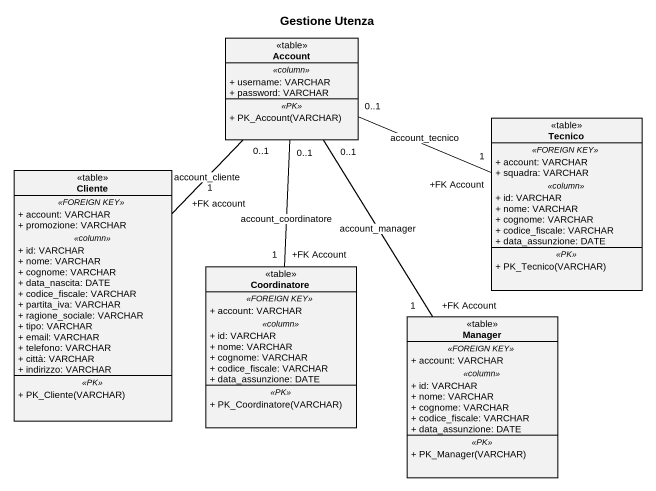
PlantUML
@startuml
title Gestione Utenza
hide circle
hide empty members
skinparam classAttributeIconSize 0
class Account <<table>> {
  .. <<column>> ..
  + username: VARCHAR
  + password: VARCHAR
  .. <<PK>> ..
  + PK_Account(VARCHAR)
}
class Tecnico <<table>> {
  .. <<FOREIGN KEY>> ..
  + account: VARCHAR
  + squadra: VARCHAR
  .. <<column>> ..
  + id: VARCHAR
  + nome: VARCHAR
  + cognome: VARCHAR
  + codice_fiscale: VARCHAR
  + data_assunzione: DATE
  .. <<PK>> ..
  + PK_Tecnico(VARCHAR)
}
class Cliente <<table>> {
  .. <<FOREIGN KEY>> ..
  + account: VARCHAR
  + promozione: VARCHAR
  .. <<column>> ..
  + id: VARCHAR
  + nome: VARCHAR
  + cognome: VARCHAR
  + data_nascita: DATE
  + codice_fiscale: VARCHAR
  + partita_iva: VARCHAR
  + ragione_sociale: VARCHAR
  + tipo: VARCHAR
  + email: VARCHAR
  + telefono: VARCHAR
  + città: VARCHAR
  + indirizzo: VARCHAR
  .. <<PK>> ..
  + PK_Cliente(VARCHAR)
}
class Coordinatore <<table>> {
  .. <<FOREIGN KEY>> ..
  + account: VARCHAR
  .. <<column>> ..
  + id: VARCHAR
  + nome: VARCHAR
  + cognome: VARCHAR
  + codice_fiscale: VARCHAR
  + data_assunzione: DATE
  .. <<PK>> ..
  + PK_Coordinatore(VARCHAR)
}
class Manager <<table>> {
  .. <<FOREIGN KEY>> ..
  + account: VARCHAR
  .. <<column>> ..
  + id: VARCHAR
  + nome: VARCHAR
  + cognome: VARCHAR
  + codice_fiscale: VARCHAR
  + data_assunzione: DATE
  .. <<PK>> ..
  + PK_Manager(VARCHAR)
}
Tecnico "+FK Account\n1" -left- "0..1" Account : account_tecnico
Cliente "+FK account\n1" -up- "0..1" Account : account_cliente
Coordinatore "+FK Account\n1" -up- "0..1" Account : account_coordinatore
Manager "+FK Account\n1" -up- "0..1" Account : account_manager
@enduml
